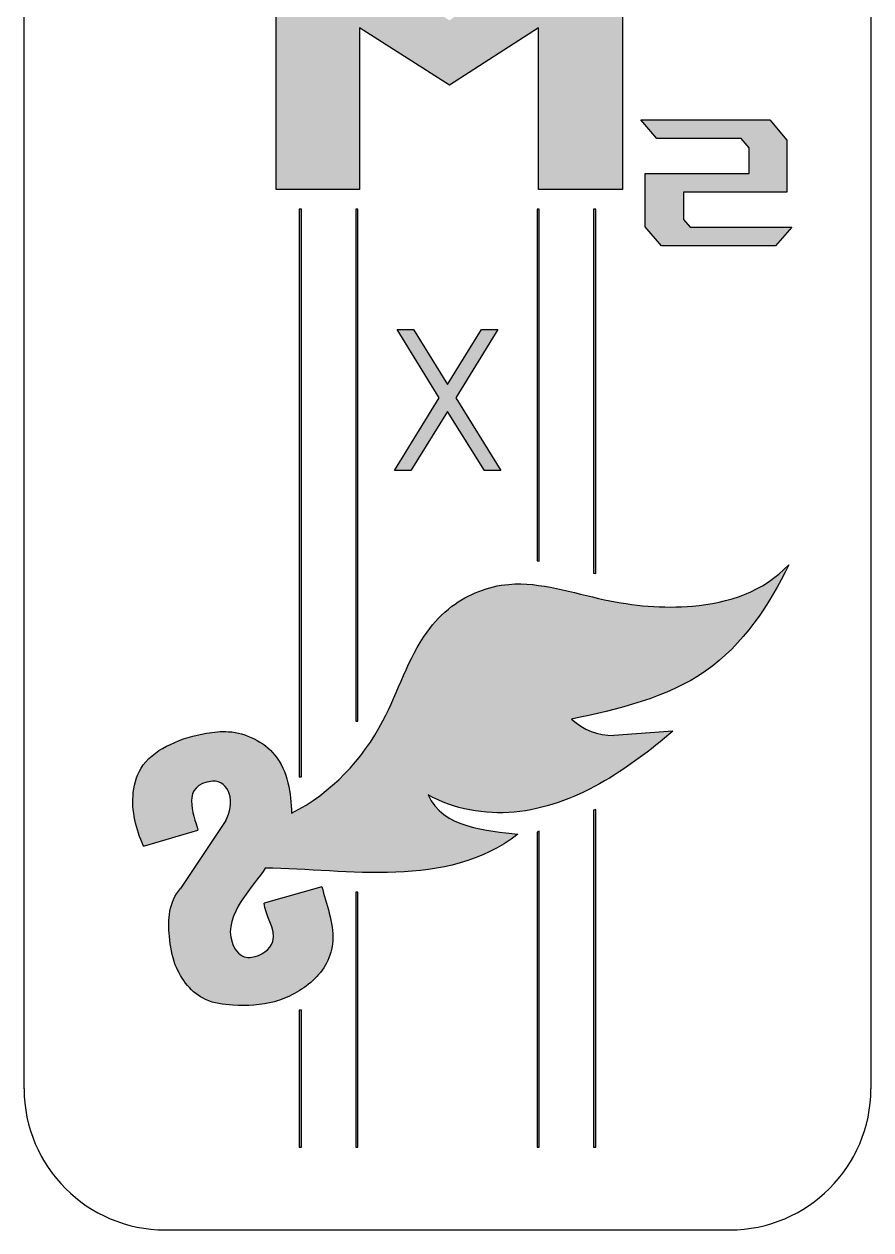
# Model space of a CAD drawing. Header units: millimetres. Extents: x 5 to 35, y 173 to 293.
# Drawn here: x 5.45 to 35.45, y 172.87 to 215.59 of the extents above; entities that cross this region are included whole.
import ezdxf

# ---------------------------------------------------------------- set-up
doc = ezdxf.new("R2010")
doc.units = ezdxf.units.MM

msp = doc.modelspace()

# ---------------------------------------------------------------- hatches: boundary and pattern name
at = {"linetype": 'Continuous'}
for points in [[(26.653, 219.721), (20.517, 215.721), (14.382, 219.721), (14.382, 209.721), (17.329, 209.721), (17.329, 215.45), (20.517, 213.421), (23.678, 215.45), (23.678, 209.721), (26.653, 209.721)], [(28.038, 207.726), (32.071, 207.726), (32.646, 208.387), (29.047, 208.387), (28.811, 208.659), (28.811, 209.628), (32.473, 209.628), (32.473, 211.48), (31.866, 212.192), (27.302, 212.192), (27.865, 211.531), (30.85, 211.531), (31.137, 211.206), (31.137, 210.29), (27.456, 210.29), (27.456, 208.406)], [(15.201, 188.92), (15.276, 188.92), (15.276, 209.03), (15.201, 209.03)], [(17.201, 190.887), (17.276, 190.887), (17.276, 209.03), (17.201, 209.03)], [(23.701, 196.556), (23.701, 209.03), (23.626, 209.03), (23.626, 196.572)], [(25.701, 196.123), (25.701, 209.03), (25.626, 209.03), (25.626, 196.139)], [(22.237, 204.768), (21.653, 204.768), (20.455, 202.818), (19.243, 204.768), (18.665, 204.768), (20.156, 202.344), (18.568, 199.768), (19.153, 199.768), (20.455, 201.865), (21.757, 199.768), (22.342, 199.768), (20.747, 202.344)], [(25.626, 175.795), (25.701, 175.795), (25.701, 187.763), (25.626, 187.734)], [(23.626, 175.795), (23.701, 175.795), (23.701, 186.991), (23.626, 186.962)], [(17.276, 184.836), (17.201, 184.836), (17.201, 175.795), (17.276, 175.795)], [(15.276, 180.655), (15.201, 180.655), (15.201, 175.795), (15.276, 175.795)]]:
    msp.add_hatch(color=7, dxfattribs=at).paths.add_polyline_path(points, flags=0)
h = msp.add_hatch(color=7, dxfattribs=at)
edge = h.paths.add_edge_path(flags=0)
edge.add_spline(control_points=[(22.942, 186.888), (21.873, 187.021), (20.267, 187.095), (19.762, 188.284)], knot_values=[0, 0, 0, 0, 1, 1, 1, 1], weights=[1, 1, 1, 1], degree=3, periodic=0)
edge.add_spline(control_points=[(19.762, 188.284), (20.683, 187.763), (23.965, 187.202), (26.881, 189.194), (28.434, 190.543)], knot_values=[0, 0, 0, 0, 0.331353, 1, 1, 1, 1], weights=[1, 1, 1, 1, 1], degree=3, periodic=0)
edge.add_line((28.434, 190.543), (26.344, 190.386))
edge.add_spline(control_points=[(26.344, 190.386), (25.478, 190.381), (24.849, 190.967)], knot_values=[0.499795, 0.499795, 0.499795, 0.500194, 0.500194, 0.500194], weights=[1, 1, 1], degree=2, periodic=0)
edge.add_spline(control_points=[(24.849, 190.967), (26.458, 191.305), (29.898, 192.081), (31.866, 195.012), (32.539, 196.433)], knot_values=[0, 0, 0, 0, 0.514343, 1, 1, 1, 1], weights=[1, 1, 1, 1, 1], degree=3, periodic=0)
edge.add_spline(control_points=[(32.539, 196.433), (31.651, 195.476), (29.355, 194.754), (26.443, 195.034), (24.339, 195.627), (22.463, 195.892), (20.766, 195.237), (19.161, 193.522), (18.27, 190.406), (16.341, 188.354), (14.923, 187.629)], knot_values=[0, 0, 0, 0, 0.17188, 0.314749, 0.394202, 0.47159, 0.569872, 0.627763, 0.787857, 1, 1, 1, 1], weights=[1, 1, 1, 1, 1, 1, 1, 1, 1, 1, 1], degree=3, periodic=0)
edge.add_spline(control_points=[(14.923, 187.629), (14.914, 188.326), (14.691, 189.807), (13.042, 190.606), (11.724, 190.461), (10.657, 190.153), (9.604, 189.466), (9.148, 188.061), (9.426, 187.065), (9.677, 186.469)], knot_values=[0, 0, 0, 0, 0.210514, 0.388329, 0.464253, 0.594199, 0.71102, 0.810959, 1, 1, 1, 1], weights=[1, 1, 1, 1, 1, 1, 1, 1, 1, 1], degree=3, periodic=0)
edge.add_line((9.677, 186.469), (11.611, 187.025))
edge.add_spline(control_points=[(11.611, 187.025), (11.459, 187.6), (10.984, 188.639), (12.125, 188.772)], knot_values=[0, 0, 0, 0, 1, 1, 1, 1], weights=[1, 1, 1, 1], degree=3, periodic=0)
edge.add_spline(control_points=[(12.125, 188.772), (12.417, 188.792), (12.898, 188.307), (12.742, 187.653), (12.596, 187.375)], knot_values=[0, 0, 0, 0, 0.444518, 1, 1, 1, 1], weights=[1, 1, 1, 1, 1], degree=3, periodic=0)
edge.add_line((12.596, 187.375), (10.989, 184.962))
edge.add_spline(control_points=[(10.989, 184.962), (10.571, 184.481), (10.535, 183.503), (10.767, 182.048), (11.622, 180.959), (13.016, 180.791), (14.105, 180.834), (15.288, 181.315), (16.141, 182.045), (16.554, 183.488), (16.138, 184.423), (16.002, 185.028)], knot_values=[0, 0, 0, 0, 0.148104, 0.233788, 0.369494, 0.451358, 0.574603, 0.637813, 0.768565, 0.836349, 1, 1, 1, 1], weights=[1, 1, 1, 1, 1, 1, 1, 1, 1, 1, 1, 1], degree=3, periodic=0)
edge.add_line((16.002, 185.028), (13.955, 184.44))
edge.add_spline(control_points=[(13.955, 184.44), (13.96, 184.069), (14.682, 183.144), (13.743, 182.504), (13.103, 182.527), (12.223, 183.809), (13.63, 185.084), (13.991, 185.684)], knot_values=[0, 0, 0, 0, 0.223874, 0.373828, 0.416061, 0.524014, 1, 1, 1, 1], weights=[1, 1, 1, 1, 1, 1, 1, 1], degree=3, periodic=0)
edge.add_spline(control_points=[(13.991, 185.684), (16.911, 185.66), (20.432, 184.924), (22.942, 186.888)], knot_values=[0, 0, 0, 0, 1, 1, 1, 1], weights=[1, 1, 1, 1], degree=3, periodic=0)

# ---------------------------------------------------------------- linework, layer by layer
at = {"color": 7, "linetype": 'Continuous', "lineweight": 25}
for p, q in [((5.451, 177.87), (5.451, 287.87)), ((35.451, 287.87), (35.451, 177.87)), ((14.382, 209.721), (14.382, 219.721)), ((26.653, 219.721), (26.653, 209.721)), ((17.329, 215.45), (17.329, 209.721)), ((20.517, 213.421), (17.329, 215.45)), ((23.678, 215.45), (20.517, 213.421)), ((23.678, 209.721), (23.678, 215.45)), ((27.302, 212.192), (31.866, 212.192)), ((27.865, 211.531), (27.302, 212.192)), ((31.866, 212.192), (32.473, 211.48)), ((30.85, 211.531), (27.865, 211.531)), ((31.137, 211.206), (30.85, 211.531)), ((32.473, 211.48), (32.473, 209.628)), ((31.137, 210.29), (31.137, 211.206)), ((27.456, 210.29), (31.137, 210.29)), ((27.456, 208.406), (27.456, 210.29)), ((17.329, 209.721), (14.382, 209.721)), ((26.653, 209.721), (23.678, 209.721)), ((28.811, 209.628), (28.811, 208.659)), ((32.473, 209.628), (28.811, 209.628)), ((15.276, 209.03), (15.201, 209.03)), ((15.201, 209.03), (15.201, 188.92)), ((15.276, 188.92), (15.276, 209.03)), ((17.276, 209.03), (17.201, 209.03)), ((17.201, 209.03), (17.201, 190.887)), ((17.276, 190.887), (17.276, 209.03)), ((23.701, 209.03), (23.626, 209.03)), ((23.626, 209.03), (23.626, 196.572)), ((23.701, 196.556), (23.701, 209.03)), ((25.701, 209.03), (25.626, 209.03)), ((25.626, 209.03), (25.626, 196.139)), ((25.701, 196.123), (25.701, 209.03)), ((28.811, 208.659), (29.047, 208.387)), ((28.038, 207.726), (27.456, 208.406)), ((29.047, 208.387), (32.646, 208.387)), ((32.646, 208.387), (32.071, 207.726)), ((32.071, 207.726), (28.038, 207.726)), ((20.156, 202.344), (18.665, 204.768)), ((18.665, 204.768), (19.243, 204.768)), ((19.243, 204.768), (20.455, 202.818)), ((20.455, 202.818), (21.653, 204.768)), ((22.237, 204.768), (20.747, 202.344)), ((21.653, 204.768), (22.237, 204.768)), ((18.568, 199.768), (20.156, 202.344)), ((20.747, 202.344), (22.342, 199.768)), ((20.455, 201.865), (19.153, 199.768)), ((21.757, 199.768), (20.455, 201.865)), ((19.153, 199.768), (18.568, 199.768)), ((22.342, 199.768), (21.757, 199.768)), ((23.626, 196.572), (23.701, 196.556)), ((25.626, 196.139), (25.701, 196.123)), ((17.201, 190.887), (17.276, 190.887)), ((28.434, 190.543), (26.344, 190.386)), ((15.201, 188.92), (15.276, 188.92)), ((25.701, 187.763), (25.626, 187.734)), ((25.626, 187.734), (25.626, 175.795)), ((25.701, 175.795), (25.701, 187.763)), ((12.596, 187.375), (10.989, 184.962)), ((9.677, 186.469), (11.611, 187.025)), ((23.701, 186.991), (23.626, 186.962)), ((23.626, 186.962), (23.626, 175.795)), ((23.701, 175.795), (23.701, 186.991)), ((16.002, 185.028), (13.955, 184.44)), ((17.276, 184.836), (17.201, 184.836)), ((17.201, 184.836), (17.201, 175.795)), ((17.276, 175.795), (17.276, 184.836)), ((15.276, 180.655), (15.201, 180.655)), ((15.201, 180.655), (15.201, 175.795)), ((15.276, 175.795), (15.276, 180.655)), ((15.201, 175.795), (15.276, 175.795)), ((17.201, 175.795), (17.276, 175.795)), ((23.626, 175.795), (23.701, 175.795)), ((25.626, 175.795), (25.701, 175.795)), ((10.451, 172.87), (30.451, 172.87))]:
    msp.add_line(p, q, dxfattribs=at)
for centre, start, end in [((10.451, 177.87), 180, 270), ((30.451, 177.87), 270, 0)]:
    msp.add_arc(centre, 5, start, end, dxfattribs=at)
for points, knots in [([(14.923, 187.629), (16.341, 188.354), (18.27, 190.406), (19.161, 193.522), (20.766, 195.237), (22.463, 195.892), (24.339, 195.627), (26.443, 195.034), (29.355, 194.754), (31.651, 195.476), (32.539, 196.433)], [0, 0, 0, 0, 0.212143, 0.372237, 0.430128, 0.52841, 0.605798, 0.685251, 0.82812, 1, 1, 1, 1]), ([(32.539, 196.433), (31.866, 195.012), (29.898, 192.081), (26.458, 191.305), (24.849, 190.967)], [0, 0, 0, 0, 0.485657, 1, 1, 1, 1]), ([(9.677, 186.469), (9.426, 187.065), (9.148, 188.061), (9.604, 189.466), (10.657, 190.153), (11.724, 190.461), (13.042, 190.606), (14.691, 189.807), (14.914, 188.326), (14.923, 187.629)], [0, 0, 0, 0, 0.189041, 0.28898, 0.405801, 0.535747, 0.611671, 0.789486, 1, 1, 1, 1]), ([(28.434, 190.543), (26.881, 189.194), (23.965, 187.202), (20.683, 187.763), (19.762, 188.284)], [0, 0, 0, 0, 0.668647, 1, 1, 1, 1]), ([(12.596, 187.375), (12.742, 187.653), (12.898, 188.307), (12.417, 188.792), (12.125, 188.772)], [0, 0, 0, 0, 0.555482, 1, 1, 1, 1]), ([(13.991, 185.684), (13.63, 185.084), (12.223, 183.809), (13.103, 182.527), (13.743, 182.504), (14.682, 183.144), (13.96, 184.069), (13.955, 184.44)], [0, 0, 0, 0, 0.475986, 0.583939, 0.626172, 0.776126, 1, 1, 1, 1]), ([(16.002, 185.028), (16.138, 184.423), (16.554, 183.488), (16.141, 182.045), (15.288, 181.315), (14.105, 180.834), (13.016, 180.791), (11.622, 180.959), (10.767, 182.048), (10.535, 183.503), (10.571, 184.481), (10.989, 184.962)], [0, 0, 0, 0, 0.163651, 0.231435, 0.362187, 0.425397, 0.548642, 0.630506, 0.766212, 0.851896, 1, 1, 1, 1])]:
    msp.add_open_spline(points, degree=3, knots=knots, dxfattribs=at)
for points in [[(24.849, 190.967), (25.269, 190.576), (25.767, 190.383), (26.344, 190.386)], [(12.125, 188.772), (10.984, 188.639), (11.459, 187.6), (11.611, 187.025)], [(19.762, 188.284), (20.267, 187.095), (21.873, 187.021), (22.942, 186.888)], [(22.942, 186.888), (20.432, 184.924), (16.911, 185.66), (13.991, 185.684)]]:
    msp.add_open_spline(points, degree=3, dxfattribs=at)

doc.saveas('drawing.dxf')
